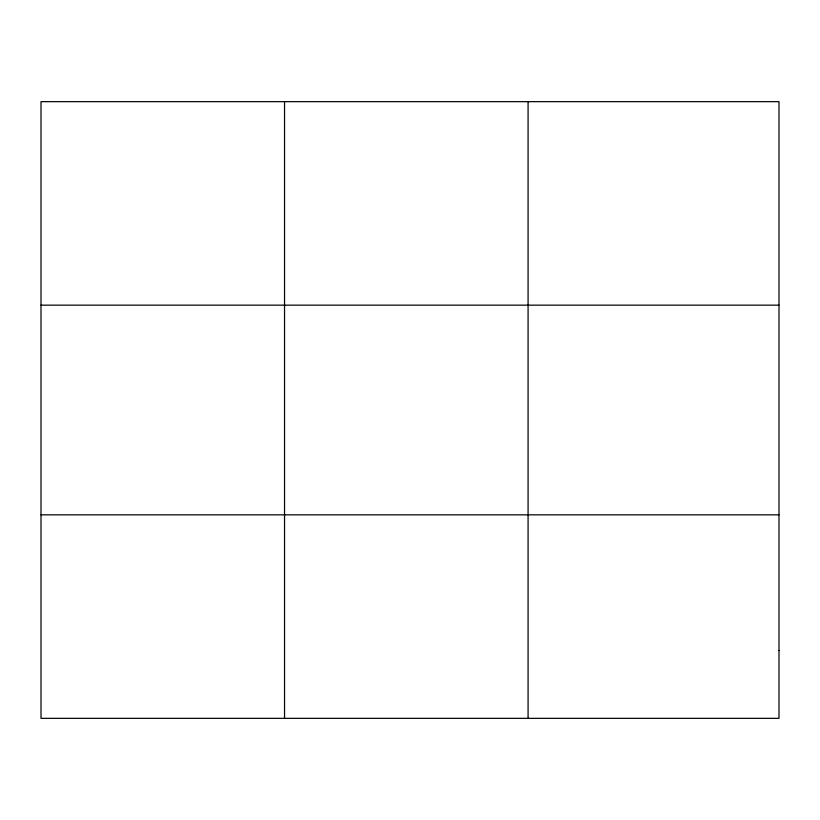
<?xml version="1.0" encoding="UTF-8"?>
<svg xmlns="http://www.w3.org/2000/svg" width="820" height="820" viewBox="0 0 820 820"><rect width="100%" height="100%" fill="white"/><g stroke="black" fill="none" stroke-linecap="round" stroke-linejoin="round"><path stroke-width="1.23" d="M284.54 718.341L284.54 101.659M528.08 718.341L528.08 101.659M41 305.163L779 305.163M41 514.837L779 514.837M779 650.506L779 718.341L41 718.341L41 101.659L779 101.659L779 650.506"/></g></svg>
